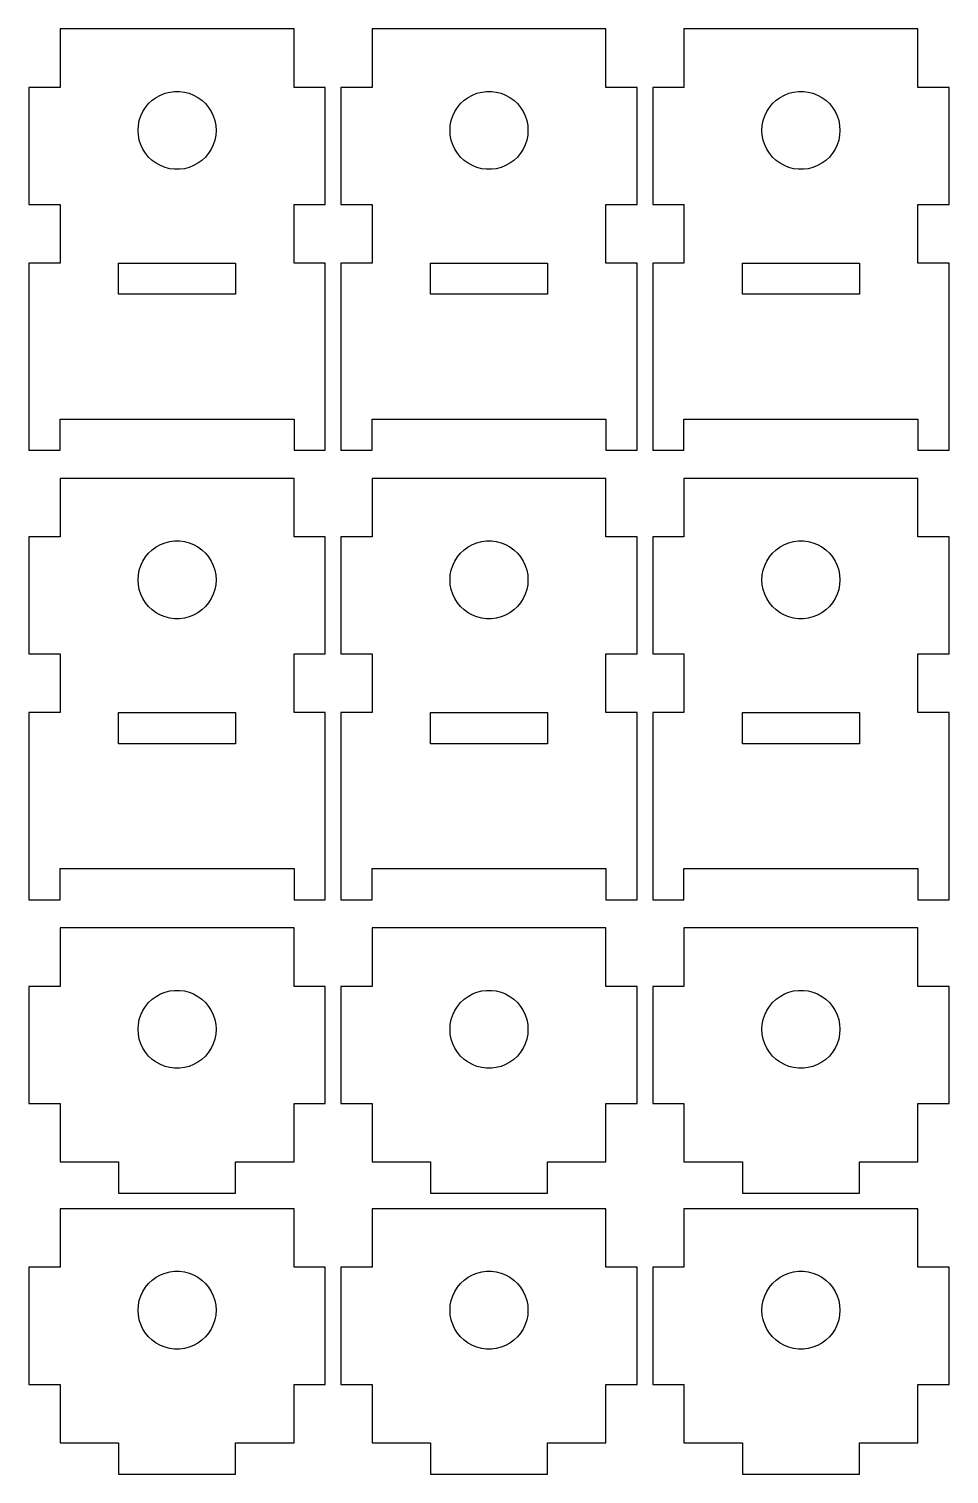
# Model space of a CAD drawing. Header units: metres. Extents: x -19 to 219, y -19 to 382.
# Drawn here: x -19 to 99, y 197 to 382.2 of the extents above; entities that cross this region are included whole.
import ezdxf

# ---------------------------------------------------------------- set-up
doc = ezdxf.new("R2010")
doc.units = ezdxf.units.M

msp = doc.modelspace()

# ---------------------------------------------------------------- linework, layer by layer
for p, q in [((15, 382.2), (-15, 382.2)), ((-15, 382.2), (-15, 374.7)), ((15, 374.7), (15, 382.2)), ((55, 382.2), (25, 382.2)), ((25, 382.2), (25, 374.7)), ((55, 374.7), (55, 382.2)), ((95, 382.2), (65, 382.2)), ((65, 382.2), (65, 374.7)), ((95, 374.7), (95, 382.2)), ((-15, 374.7), (-19, 374.7)), ((-19, 374.7), (-19, 359.7)), ((-1.54507, 373.955), (-0.9369, 374.111)), ((-0.9369, 374.111), (-0.31395, 374.19)), ((-0.31395, 374.19), (0.31395, 374.19)), ((0.31395, 374.19), (0.9369, 374.111)), ((0.9369, 374.111), (1.54507, 373.955)), ((19, 374.7), (15, 374.7)), ((19, 359.7), (19, 374.7)), ((25, 374.7), (21, 374.7)), ((21, 374.7), (21, 359.7)), ((38.4549, 373.955), (39.0631, 374.111)), ((39.0631, 374.111), (39.6861, 374.19)), ((39.6861, 374.19), (40.3139, 374.19)), ((40.3139, 374.19), (40.9369, 374.111)), ((40.9369, 374.111), (41.5451, 373.955)), ((59, 374.7), (55, 374.7)), ((59, 359.7), (59, 374.7)), ((65, 374.7), (61, 374.7)), ((61, 374.7), (61, 359.7)), ((78.4549, 373.955), (79.0631, 374.111)), ((79.0631, 374.111), (79.6861, 374.19)), ((79.6861, 374.19), (80.3139, 374.19)), ((80.3139, 374.19), (80.9369, 374.111)), ((80.9369, 374.111), (81.5451, 373.955)), ((99, 374.7), (95, 374.7)), ((99, 359.7), (99, 374.7)), ((-4.04507, 372.139), (-3.64484, 372.623)), ((-3.64484, 372.623), (-3.18712, 373.053)), ((-3.18712, 373.053), (-2.67912, 373.422)), ((-2.67912, 373.422), (-2.12889, 373.724)), ((-2.12889, 373.724), (-1.54507, 373.955)), ((1.54507, 373.955), (2.12889, 373.724)), ((2.12889, 373.724), (2.67912, 373.422)), ((2.67912, 373.422), (3.18712, 373.053)), ((3.18712, 373.053), (3.64484, 372.623)), ((3.64484, 372.623), (4.04507, 372.139)), ((35.9549, 372.139), (36.3552, 372.623)), ((36.3552, 372.623), (36.8129, 373.053)), ((36.8129, 373.053), (37.3209, 373.422)), ((37.3209, 373.422), (37.8711, 373.724)), ((37.8711, 373.724), (38.4549, 373.955)), ((41.5451, 373.955), (42.1289, 373.724)), ((42.1289, 373.724), (42.6791, 373.422)), ((42.6791, 373.422), (43.1871, 373.053)), ((43.1871, 373.053), (43.6448, 372.623)), ((43.6448, 372.623), (44.0451, 372.139)), ((75.9549, 372.139), (76.3552, 372.623)), ((76.3552, 372.623), (76.8129, 373.053)), ((76.8129, 373.053), (77.3209, 373.422)), ((77.3209, 373.422), (77.8711, 373.724)), ((77.8711, 373.724), (78.4549, 373.955)), ((81.5451, 373.955), (82.1289, 373.724)), ((82.1289, 373.724), (82.6791, 373.422)), ((82.6791, 373.422), (83.1871, 373.053)), ((83.1871, 373.053), (83.6448, 372.623)), ((83.6448, 372.623), (84.0451, 372.139)), ((-4.96057, 369.827), (-4.84291, 370.443)), ((-4.84291, 370.443), (-4.64888, 371.041)), ((-4.64888, 371.041), (-4.38153, 371.609)), ((-4.38153, 371.609), (-4.04507, 372.139)), ((4.04507, 372.139), (4.38153, 371.609)), ((4.38153, 371.609), (4.64888, 371.041)), ((4.64888, 371.041), (4.84291, 370.443)), ((4.84291, 370.443), (4.96057, 369.827)), ((35.0394, 369.827), (35.1571, 370.443)), ((35.1571, 370.443), (35.3511, 371.041)), ((35.3511, 371.041), (35.6185, 371.609)), ((35.6185, 371.609), (35.9549, 372.139)), ((44.0451, 372.139), (44.3815, 371.609)), ((44.3815, 371.609), (44.6489, 371.041)), ((44.6489, 371.041), (44.8429, 370.443)), ((44.8429, 370.443), (44.9606, 369.827)), ((75.0394, 369.827), (75.1571, 370.443)), ((75.1571, 370.443), (75.3511, 371.041)), ((75.3511, 371.041), (75.6185, 371.609)), ((75.6185, 371.609), (75.9549, 372.139)), ((84.0451, 372.139), (84.3815, 371.609)), ((84.3815, 371.609), (84.6489, 371.041)), ((84.6489, 371.041), (84.8429, 370.443)), ((84.8429, 370.443), (84.9606, 369.827)), ((-5, 369.2), (-4.96057, 369.827)), ((-4.96057, 368.573), (-5, 369.2)), ((-4.84291, 367.957), (-4.96057, 368.573)), ((4.96057, 368.573), (4.84291, 367.957)), ((4.96057, 369.827), (5, 369.2)), ((5, 369.2), (4.96057, 368.573)), ((35, 369.2), (35.0394, 369.827)), ((35.0394, 368.573), (35, 369.2)), ((35.1571, 367.957), (35.0394, 368.573)), ((44.9606, 368.573), (44.8429, 367.957)), ((44.9606, 369.827), (45, 369.2)), ((45, 369.2), (44.9606, 368.573)), ((75, 369.2), (75.0394, 369.827)), ((75.0394, 368.573), (75, 369.2)), ((75.1571, 367.957), (75.0394, 368.573)), ((84.9606, 368.573), (84.8429, 367.957)), ((84.9606, 369.827), (85, 369.2)), ((85, 369.2), (84.9606, 368.573)), ((-4.64888, 367.359), (-4.84291, 367.957)), ((-4.38153, 366.791), (-4.64888, 367.359)), ((-4.04507, 366.261), (-4.38153, 366.791)), ((4.38153, 366.791), (4.04507, 366.261)), ((4.64888, 367.359), (4.38153, 366.791)), ((4.84291, 367.957), (4.64888, 367.359)), ((35.3511, 367.359), (35.1571, 367.957)), ((35.6185, 366.791), (35.3511, 367.359)), ((35.9549, 366.261), (35.6185, 366.791)), ((44.3815, 366.791), (44.0451, 366.261)), ((44.6489, 367.359), (44.3815, 366.791)), ((44.8429, 367.957), (44.6489, 367.359)), ((75.3511, 367.359), (75.1571, 367.957)), ((75.6185, 366.791), (75.3511, 367.359)), ((75.9549, 366.261), (75.6185, 366.791)), ((84.3815, 366.791), (84.0451, 366.261)), ((84.6489, 367.359), (84.3815, 366.791)), ((84.8429, 367.957), (84.6489, 367.359)), ((-3.64484, 365.777), (-4.04507, 366.261)), ((-3.18712, 365.347), (-3.64484, 365.777)), ((-2.67912, 364.978), (-3.18712, 365.347)), ((-2.12889, 364.676), (-2.67912, 364.978)), ((2.67912, 364.978), (2.12889, 364.676)), ((3.18712, 365.347), (2.67912, 364.978)), ((3.64484, 365.777), (3.18712, 365.347)), ((4.04507, 366.261), (3.64484, 365.777)), ((36.3552, 365.777), (35.9549, 366.261)), ((36.8129, 365.347), (36.3552, 365.777)), ((37.3209, 364.978), (36.8129, 365.347)), ((37.8711, 364.676), (37.3209, 364.978)), ((42.6791, 364.978), (42.1289, 364.676)), ((43.1871, 365.347), (42.6791, 364.978)), ((43.6448, 365.777), (43.1871, 365.347)), ((44.0451, 366.261), (43.6448, 365.777)), ((76.3552, 365.777), (75.9549, 366.261)), ((76.8129, 365.347), (76.3552, 365.777)), ((77.3209, 364.978), (76.8129, 365.347)), ((77.8711, 364.676), (77.3209, 364.978)), ((82.6791, 364.978), (82.1289, 364.676)), ((83.1871, 365.347), (82.6791, 364.978)), ((83.6448, 365.777), (83.1871, 365.347)), ((84.0451, 366.261), (83.6448, 365.777)), ((-1.54507, 364.445), (-2.12889, 364.676)), ((-0.9369, 364.289), (-1.54507, 364.445)), ((-0.31395, 364.21), (-0.9369, 364.289)), ((0.31395, 364.21), (-0.31395, 364.21)), ((0.9369, 364.289), (0.31395, 364.21)), ((1.54507, 364.445), (0.9369, 364.289)), ((2.12889, 364.676), (1.54507, 364.445)), ((38.4549, 364.445), (37.8711, 364.676)), ((39.0631, 364.289), (38.4549, 364.445)), ((39.6861, 364.21), (39.0631, 364.289)), ((40.3139, 364.21), (39.6861, 364.21)), ((40.9369, 364.289), (40.3139, 364.21)), ((41.5451, 364.445), (40.9369, 364.289)), ((42.1289, 364.676), (41.5451, 364.445)), ((78.4549, 364.445), (77.8711, 364.676)), ((79.0631, 364.289), (78.4549, 364.445)), ((79.6861, 364.21), (79.0631, 364.289)), ((80.3139, 364.21), (79.6861, 364.21)), ((80.9369, 364.289), (80.3139, 364.21)), ((81.5451, 364.445), (80.9369, 364.289)), ((82.1289, 364.676), (81.5451, 364.445)), ((-19, 359.7), (-15, 359.7)), ((-15, 359.7), (-15, 352.2)), ((15, 352.2), (15, 359.7)), ((15, 359.7), (19, 359.7)), ((21, 359.7), (25, 359.7)), ((25, 359.7), (25, 352.2)), ((55, 352.2), (55, 359.7)), ((55, 359.7), (59, 359.7)), ((61, 359.7), (65, 359.7)), ((65, 359.7), (65, 352.2)), ((95, 352.2), (95, 359.7)), ((95, 359.7), (99, 359.7)), ((-15, 352.2), (-19, 352.2)), ((-19, 352.2), (-19, 328.2)), ((-7.5, 348.2), (-7.5, 352.2)), ((-7.5, 352.2), (7.5, 352.2)), ((7.5, 352.2), (7.5, 348.2)), ((19, 352.2), (15, 352.2)), ((19, 328.2), (19, 352.2)), ((25, 352.2), (21, 352.2)), ((21, 352.2), (21, 328.2)), ((32.5, 348.2), (32.5, 352.2)), ((32.5, 352.2), (47.5, 352.2)), ((47.5, 352.2), (47.5, 348.2)), ((59, 352.2), (55, 352.2)), ((59, 328.2), (59, 352.2)), ((65, 352.2), (61, 352.2)), ((61, 352.2), (61, 328.2)), ((72.5, 348.2), (72.5, 352.2)), ((72.5, 352.2), (87.5, 352.2)), ((87.5, 352.2), (87.5, 348.2)), ((99, 352.2), (95, 352.2)), ((99, 328.2), (99, 352.2)), ((7.5, 348.2), (-7.5, 348.2)), ((47.5, 348.2), (32.5, 348.2)), ((87.5, 348.2), (72.5, 348.2)), ((-15, 332.2), (15, 332.2)), ((-15, 328.2), (-15, 332.2)), ((15, 332.2), (15, 328.2)), ((25, 332.2), (55, 332.2)), ((25, 328.2), (25, 332.2)), ((55, 332.2), (55, 328.2)), ((65, 332.2), (95, 332.2)), ((65, 328.2), (65, 332.2)), ((95, 332.2), (95, 328.2)), ((-19, 328.2), (-15, 328.2)), ((15, 328.2), (19, 328.2)), ((21, 328.2), (25, 328.2)), ((55, 328.2), (59, 328.2)), ((61, 328.2), (65, 328.2)), ((95, 328.2), (99, 328.2)), ((15, 324.6), (-15, 324.6)), ((-15, 324.6), (-15, 317.1)), ((15, 317.1), (15, 324.6)), ((55, 324.6), (25, 324.6)), ((25, 324.6), (25, 317.1)), ((55, 317.1), (55, 324.6)), ((95, 324.6), (65, 324.6)), ((65, 324.6), (65, 317.1)), ((95, 317.1), (95, 324.6)), ((-15, 317.1), (-19, 317.1)), ((-19, 317.1), (-19, 302.1)), ((19, 317.1), (15, 317.1)), ((19, 302.1), (19, 317.1)), ((25, 317.1), (21, 317.1)), ((21, 317.1), (21, 302.1)), ((59, 317.1), (55, 317.1)), ((59, 302.1), (59, 317.1)), ((65, 317.1), (61, 317.1)), ((61, 317.1), (61, 302.1)), ((99, 317.1), (95, 317.1)), ((99, 302.1), (99, 317.1)), ((-4.04507, 314.539), (-3.64484, 315.023)), ((-3.64484, 315.023), (-3.18712, 315.453)), ((-3.18712, 315.453), (-2.67912, 315.822)), ((-2.67912, 315.822), (-2.12889, 316.124)), ((-2.12889, 316.124), (-1.54507, 316.355)), ((-1.54507, 316.355), (-0.9369, 316.511)), ((-0.9369, 316.511), (-0.31395, 316.59)), ((-0.31395, 316.59), (0.31395, 316.59)), ((0.31395, 316.59), (0.9369, 316.511)), ((0.9369, 316.511), (1.54507, 316.355)), ((1.54507, 316.355), (2.12889, 316.124)), ((2.12889, 316.124), (2.67912, 315.822)), ((2.67912, 315.822), (3.18712, 315.453)), ((3.18712, 315.453), (3.64484, 315.023)), ((3.64484, 315.023), (4.04507, 314.539)), ((35.9549, 314.539), (36.3552, 315.023)), ((36.3552, 315.023), (36.8129, 315.453)), ((36.8129, 315.453), (37.3209, 315.822)), ((37.3209, 315.822), (37.8711, 316.124)), ((37.8711, 316.124), (38.4549, 316.355)), ((38.4549, 316.355), (39.0631, 316.511)), ((39.0631, 316.511), (39.6861, 316.59)), ((39.6861, 316.59), (40.3139, 316.59)), ((40.3139, 316.59), (40.9369, 316.511)), ((40.9369, 316.511), (41.5451, 316.355)), ((41.5451, 316.355), (42.1289, 316.124)), ((42.1289, 316.124), (42.6791, 315.822)), ((42.6791, 315.822), (43.1871, 315.453)), ((43.1871, 315.453), (43.6448, 315.023)), ((43.6448, 315.023), (44.0451, 314.539)), ((75.9549, 314.539), (76.3552, 315.023)), ((76.3552, 315.023), (76.8129, 315.453)), ((76.8129, 315.453), (77.3209, 315.822)), ((77.3209, 315.822), (77.8711, 316.124)), ((77.8711, 316.124), (78.4549, 316.355)), ((78.4549, 316.355), (79.0631, 316.511)), ((79.0631, 316.511), (79.6861, 316.59)), ((79.6861, 316.59), (80.3139, 316.59)), ((80.3139, 316.59), (80.9369, 316.511)), ((80.9369, 316.511), (81.5451, 316.355)), ((81.5451, 316.355), (82.1289, 316.124)), ((82.1289, 316.124), (82.6791, 315.822)), ((82.6791, 315.822), (83.1871, 315.453)), ((83.1871, 315.453), (83.6448, 315.023)), ((83.6448, 315.023), (84.0451, 314.539)), ((-4.84291, 312.843), (-4.64888, 313.441)), ((-4.64888, 313.441), (-4.38153, 314.009)), ((-4.38153, 314.009), (-4.04507, 314.539)), ((4.04507, 314.539), (4.38153, 314.009)), ((4.38153, 314.009), (4.64888, 313.441)), ((4.64888, 313.441), (4.84291, 312.843)), ((35.1571, 312.843), (35.3511, 313.441)), ((35.3511, 313.441), (35.6185, 314.009)), ((35.6185, 314.009), (35.9549, 314.539)), ((44.0451, 314.539), (44.3815, 314.009)), ((44.3815, 314.009), (44.6489, 313.441)), ((44.6489, 313.441), (44.8429, 312.843)), ((75.1571, 312.843), (75.3511, 313.441)), ((75.3511, 313.441), (75.6185, 314.009)), ((75.6185, 314.009), (75.9549, 314.539)), ((84.0451, 314.539), (84.3815, 314.009)), ((84.3815, 314.009), (84.6489, 313.441)), ((84.6489, 313.441), (84.8429, 312.843)), ((-5, 311.6), (-4.96057, 312.227)), ((-4.96057, 310.973), (-5, 311.6)), ((-4.96057, 312.227), (-4.84291, 312.843)), ((4.84291, 312.843), (4.96057, 312.227)), ((4.96057, 312.227), (5, 311.6)), ((5, 311.6), (4.96057, 310.973)), ((35, 311.6), (35.0394, 312.227)), ((35.0394, 310.973), (35, 311.6)), ((35.0394, 312.227), (35.1571, 312.843)), ((44.8429, 312.843), (44.9606, 312.227)), ((44.9606, 312.227), (45, 311.6)), ((45, 311.6), (44.9606, 310.973)), ((75, 311.6), (75.0394, 312.227)), ((75.0394, 310.973), (75, 311.6)), ((75.0394, 312.227), (75.1571, 312.843)), ((84.8429, 312.843), (84.9606, 312.227)), ((84.9606, 312.227), (85, 311.6)), ((85, 311.6), (84.9606, 310.973)), ((-4.84291, 310.357), (-4.96057, 310.973)), ((-4.64888, 309.759), (-4.84291, 310.357)), ((-4.38153, 309.191), (-4.64888, 309.759)), ((4.64888, 309.759), (4.38153, 309.191)), ((4.84291, 310.357), (4.64888, 309.759)), ((4.96057, 310.973), (4.84291, 310.357)), ((35.1571, 310.357), (35.0394, 310.973)), ((35.3511, 309.759), (35.1571, 310.357)), ((35.6185, 309.191), (35.3511, 309.759)), ((44.6489, 309.759), (44.3815, 309.191)), ((44.8429, 310.357), (44.6489, 309.759)), ((44.9606, 310.973), (44.8429, 310.357)), ((75.1571, 310.357), (75.0394, 310.973)), ((75.3511, 309.759), (75.1571, 310.357)), ((75.6185, 309.191), (75.3511, 309.759)), ((84.6489, 309.759), (84.3815, 309.191)), ((84.8429, 310.357), (84.6489, 309.759)), ((84.9606, 310.973), (84.8429, 310.357)), ((-4.04507, 308.661), (-4.38153, 309.191)), ((-3.64484, 308.177), (-4.04507, 308.661)), ((-3.18712, 307.747), (-3.64484, 308.177)), ((-2.67912, 307.378), (-3.18712, 307.747)), ((3.18712, 307.747), (2.67912, 307.378)), ((3.64484, 308.177), (3.18712, 307.747)), ((4.04507, 308.661), (3.64484, 308.177)), ((4.38153, 309.191), (4.04507, 308.661)), ((35.9549, 308.661), (35.6185, 309.191)), ((36.3552, 308.177), (35.9549, 308.661)), ((36.8129, 307.747), (36.3552, 308.177)), ((37.3209, 307.378), (36.8129, 307.747)), ((43.1871, 307.747), (42.6791, 307.378)), ((43.6448, 308.177), (43.1871, 307.747)), ((44.0451, 308.661), (43.6448, 308.177)), ((44.3815, 309.191), (44.0451, 308.661)), ((75.9549, 308.661), (75.6185, 309.191)), ((76.3552, 308.177), (75.9549, 308.661)), ((76.8129, 307.747), (76.3552, 308.177)), ((77.3209, 307.378), (76.8129, 307.747)), ((83.1871, 307.747), (82.6791, 307.378)), ((83.6448, 308.177), (83.1871, 307.747)), ((84.0451, 308.661), (83.6448, 308.177)), ((84.3815, 309.191), (84.0451, 308.661)), ((-2.12889, 307.076), (-2.67912, 307.378)), ((-1.54507, 306.845), (-2.12889, 307.076)), ((-0.9369, 306.689), (-1.54507, 306.845)), ((-0.31395, 306.61), (-0.9369, 306.689)), ((0.31395, 306.61), (-0.31395, 306.61)), ((0.9369, 306.689), (0.31395, 306.61)), ((1.54507, 306.845), (0.9369, 306.689)), ((2.12889, 307.076), (1.54507, 306.845)), ((2.67912, 307.378), (2.12889, 307.076)), ((37.8711, 307.076), (37.3209, 307.378)), ((38.4549, 306.845), (37.8711, 307.076)), ((39.0631, 306.689), (38.4549, 306.845)), ((39.6861, 306.61), (39.0631, 306.689)), ((40.3139, 306.61), (39.6861, 306.61)), ((40.9369, 306.689), (40.3139, 306.61)), ((41.5451, 306.845), (40.9369, 306.689)), ((42.1289, 307.076), (41.5451, 306.845)), ((42.6791, 307.378), (42.1289, 307.076)), ((77.8711, 307.076), (77.3209, 307.378)), ((78.4549, 306.845), (77.8711, 307.076)), ((79.0631, 306.689), (78.4549, 306.845)), ((79.6861, 306.61), (79.0631, 306.689)), ((80.3139, 306.61), (79.6861, 306.61)), ((80.9369, 306.689), (80.3139, 306.61)), ((81.5451, 306.845), (80.9369, 306.689)), ((82.1289, 307.076), (81.5451, 306.845)), ((82.6791, 307.378), (82.1289, 307.076)), ((-19, 302.1), (-15, 302.1)), ((-15, 302.1), (-15, 294.6)), ((15, 294.6), (15, 302.1)), ((15, 302.1), (19, 302.1)), ((21, 302.1), (25, 302.1)), ((25, 302.1), (25, 294.6)), ((55, 294.6), (55, 302.1)), ((55, 302.1), (59, 302.1)), ((61, 302.1), (65, 302.1)), ((65, 302.1), (65, 294.6)), ((95, 294.6), (95, 302.1)), ((95, 302.1), (99, 302.1)), ((-15, 294.6), (-19, 294.6)), ((-19, 294.6), (-19, 270.6)), ((-7.5, 290.6), (-7.5, 294.6)), ((-7.5, 294.6), (7.5, 294.6)), ((7.5, 294.6), (7.5, 290.6)), ((19, 294.6), (15, 294.6)), ((19, 270.6), (19, 294.6)), ((25, 294.6), (21, 294.6)), ((21, 294.6), (21, 270.6)), ((32.5, 290.6), (32.5, 294.6)), ((32.5, 294.6), (47.5, 294.6)), ((47.5, 294.6), (47.5, 290.6)), ((59, 294.6), (55, 294.6)), ((59, 270.6), (59, 294.6)), ((65, 294.6), (61, 294.6)), ((61, 294.6), (61, 270.6)), ((72.5, 290.6), (72.5, 294.6)), ((72.5, 294.6), (87.5, 294.6)), ((87.5, 294.6), (87.5, 290.6)), ((99, 294.6), (95, 294.6)), ((99, 270.6), (99, 294.6)), ((7.5, 290.6), (-7.5, 290.6)), ((47.5, 290.6), (32.5, 290.6)), ((87.5, 290.6), (72.5, 290.6)), ((-15, 274.6), (15, 274.6)), ((-15, 270.6), (-15, 274.6)), ((15, 274.6), (15, 270.6)), ((25, 274.6), (55, 274.6)), ((25, 270.6), (25, 274.6)), ((55, 274.6), (55, 270.6)), ((65, 274.6), (95, 274.6)), ((65, 270.6), (65, 274.6)), ((95, 274.6), (95, 270.6)), ((-19, 270.6), (-15, 270.6)), ((15, 270.6), (19, 270.6)), ((21, 270.6), (25, 270.6)), ((55, 270.6), (59, 270.6)), ((61, 270.6), (65, 270.6)), ((95, 270.6), (99, 270.6)), ((15, 267), (-15, 267)), ((-15, 267), (-15, 259.5)), ((15, 259.5), (15, 267)), ((55, 267), (25, 267)), ((25, 267), (25, 259.5)), ((55, 259.5), (55, 267)), ((95, 267), (65, 267)), ((65, 267), (65, 259.5)), ((95, 259.5), (95, 267)), ((-15, 259.5), (-19, 259.5)), ((-19, 259.5), (-19, 244.5)), ((19, 259.5), (15, 259.5)), ((19, 244.5), (19, 259.5)), ((25, 259.5), (21, 259.5)), ((21, 259.5), (21, 244.5)), ((59, 259.5), (55, 259.5)), ((59, 244.5), (59, 259.5)), ((65, 259.5), (61, 259.5)), ((61, 259.5), (61, 244.5)), ((99, 259.5), (95, 259.5)), ((99, 244.5), (99, 259.5)), ((-3.64484, 257.423), (-3.18712, 257.853)), ((-3.18712, 257.853), (-2.67912, 258.222)), ((-2.67912, 258.222), (-2.12889, 258.524)), ((-2.12889, 258.524), (-1.54507, 258.755)), ((-1.54507, 258.755), (-0.9369, 258.911)), ((-0.9369, 258.911), (-0.31395, 258.99)), ((-0.31395, 258.99), (0.31395, 258.99)), ((0.31395, 258.99), (0.9369, 258.911)), ((0.9369, 258.911), (1.54507, 258.755)), ((1.54507, 258.755), (2.12889, 258.524)), ((2.12889, 258.524), (2.67912, 258.222)), ((2.67912, 258.222), (3.18712, 257.853)), ((3.18712, 257.853), (3.64484, 257.423)), ((36.3552, 257.423), (36.8129, 257.853)), ((36.8129, 257.853), (37.3209, 258.222)), ((37.3209, 258.222), (37.8711, 258.524)), ((37.8711, 258.524), (38.4549, 258.755)), ((38.4549, 258.755), (39.0631, 258.911)), ((39.0631, 258.911), (39.6861, 258.99)), ((39.6861, 258.99), (40.3139, 258.99)), ((40.3139, 258.99), (40.9369, 258.911)), ((40.9369, 258.911), (41.5451, 258.755)), ((41.5451, 258.755), (42.1289, 258.524)), ((42.1289, 258.524), (42.6791, 258.222)), ((42.6791, 258.222), (43.1871, 257.853)), ((43.1871, 257.853), (43.6448, 257.423)), ((76.3552, 257.423), (76.8129, 257.853)), ((76.8129, 257.853), (77.3209, 258.222)), ((77.3209, 258.222), (77.8711, 258.524)), ((77.8711, 258.524), (78.4549, 258.755)), ((78.4549, 258.755), (79.0631, 258.911)), ((79.0631, 258.911), (79.6861, 258.99)), ((79.6861, 258.99), (80.3139, 258.99)), ((80.3139, 258.99), (80.9369, 258.911)), ((80.9369, 258.911), (81.5451, 258.755)), ((81.5451, 258.755), (82.1289, 258.524)), ((82.1289, 258.524), (82.6791, 258.222)), ((82.6791, 258.222), (83.1871, 257.853)), ((83.1871, 257.853), (83.6448, 257.423)), ((-4.84291, 255.243), (-4.64888, 255.841)), ((-4.64888, 255.841), (-4.38153, 256.409)), ((-4.38153, 256.409), (-4.04507, 256.939)), ((-4.04507, 256.939), (-3.64484, 257.423)), ((3.64484, 257.423), (4.04507, 256.939)), ((4.04507, 256.939), (4.38153, 256.409)), ((4.38153, 256.409), (4.64888, 255.841)), ((4.64888, 255.841), (4.84291, 255.243)), ((35.1571, 255.243), (35.3511, 255.841)), ((35.3511, 255.841), (35.6185, 256.409)), ((35.6185, 256.409), (35.9549, 256.939)), ((35.9549, 256.939), (36.3552, 257.423)), ((43.6448, 257.423), (44.0451, 256.939)), ((44.0451, 256.939), (44.3815, 256.409)), ((44.3815, 256.409), (44.6489, 255.841)), ((44.6489, 255.841), (44.8429, 255.243)), ((75.1571, 255.243), (75.3511, 255.841)), ((75.3511, 255.841), (75.6185, 256.409)), ((75.6185, 256.409), (75.9549, 256.939)), ((75.9549, 256.939), (76.3552, 257.423)), ((83.6448, 257.423), (84.0451, 256.939)), ((84.0451, 256.939), (84.3815, 256.409)), ((84.3815, 256.409), (84.6489, 255.841)), ((84.6489, 255.841), (84.8429, 255.243)), ((-5, 254), (-4.96057, 254.627)), ((-4.96057, 253.373), (-5, 254)), ((-4.96057, 254.627), (-4.84291, 255.243)), ((4.84291, 255.243), (4.96057, 254.627)), ((4.96057, 254.627), (5, 254)), ((5, 254), (4.96057, 253.373)), ((35, 254), (35.0394, 254.627)), ((35.0394, 253.373), (35, 254)), ((35.0394, 254.627), (35.1571, 255.243)), ((44.8429, 255.243), (44.9606, 254.627)), ((44.9606, 254.627), (45, 254)), ((45, 254), (44.9606, 253.373)), ((75, 254), (75.0394, 254.627)), ((75.0394, 253.373), (75, 254)), ((75.0394, 254.627), (75.1571, 255.243)), ((84.8429, 255.243), (84.9606, 254.627)), ((84.9606, 254.627), (85, 254)), ((85, 254), (84.9606, 253.373)), ((-4.84291, 252.757), (-4.96057, 253.373)), ((-4.64888, 252.159), (-4.84291, 252.757)), ((-4.38153, 251.591), (-4.64888, 252.159)), ((4.64888, 252.159), (4.38153, 251.591)), ((4.84291, 252.757), (4.64888, 252.159)), ((4.96057, 253.373), (4.84291, 252.757)), ((35.1571, 252.757), (35.0394, 253.373)), ((35.3511, 252.159), (35.1571, 252.757)), ((35.6185, 251.591), (35.3511, 252.159)), ((44.6489, 252.159), (44.3815, 251.591)), ((44.8429, 252.757), (44.6489, 252.159)), ((44.9606, 253.373), (44.8429, 252.757)), ((75.1571, 252.757), (75.0394, 253.373)), ((75.3511, 252.159), (75.1571, 252.757)), ((75.6185, 251.591), (75.3511, 252.159)), ((84.6489, 252.159), (84.3815, 251.591)), ((84.8429, 252.757), (84.6489, 252.159)), ((84.9606, 253.373), (84.8429, 252.757)), ((-4.04507, 251.061), (-4.38153, 251.591)), ((-3.64484, 250.577), (-4.04507, 251.061)), ((-3.18712, 250.147), (-3.64484, 250.577)), ((-2.67912, 249.778), (-3.18712, 250.147)), ((3.18712, 250.147), (2.67912, 249.778)), ((3.64484, 250.577), (3.18712, 250.147)), ((4.04507, 251.061), (3.64484, 250.577)), ((4.38153, 251.591), (4.04507, 251.061)), ((35.9549, 251.061), (35.6185, 251.591)), ((36.3552, 250.577), (35.9549, 251.061)), ((36.8129, 250.147), (36.3552, 250.577)), ((37.3209, 249.778), (36.8129, 250.147)), ((43.1871, 250.147), (42.6791, 249.778)), ((43.6448, 250.577), (43.1871, 250.147)), ((44.0451, 251.061), (43.6448, 250.577)), ((44.3815, 251.591), (44.0451, 251.061)), ((75.9549, 251.061), (75.6185, 251.591)), ((76.3552, 250.577), (75.9549, 251.061)), ((76.8129, 250.147), (76.3552, 250.577)), ((77.3209, 249.778), (76.8129, 250.147)), ((83.1871, 250.147), (82.6791, 249.778)), ((83.6448, 250.577), (83.1871, 250.147)), ((84.0451, 251.061), (83.6448, 250.577)), ((84.3815, 251.591), (84.0451, 251.061)), ((-2.12889, 249.476), (-2.67912, 249.778)), ((-1.54507, 249.245), (-2.12889, 249.476)), ((-0.9369, 249.089), (-1.54507, 249.245)), ((-0.31395, 249.01), (-0.9369, 249.089)), ((0.31395, 249.01), (-0.31395, 249.01)), ((0.9369, 249.089), (0.31395, 249.01)), ((1.54507, 249.245), (0.9369, 249.089)), ((2.12889, 249.476), (1.54507, 249.245)), ((2.67912, 249.778), (2.12889, 249.476)), ((37.8711, 249.476), (37.3209, 249.778)), ((38.4549, 249.245), (37.8711, 249.476)), ((39.0631, 249.089), (38.4549, 249.245)), ((39.6861, 249.01), (39.0631, 249.089)), ((40.3139, 249.01), (39.6861, 249.01)), ((40.9369, 249.089), (40.3139, 249.01)), ((41.5451, 249.245), (40.9369, 249.089)), ((42.1289, 249.476), (41.5451, 249.245)), ((42.6791, 249.778), (42.1289, 249.476)), ((77.8711, 249.476), (77.3209, 249.778)), ((78.4549, 249.245), (77.8711, 249.476)), ((79.0631, 249.089), (78.4549, 249.245)), ((79.6861, 249.01), (79.0631, 249.089)), ((80.3139, 249.01), (79.6861, 249.01)), ((80.9369, 249.089), (80.3139, 249.01)), ((81.5451, 249.245), (80.9369, 249.089)), ((82.1289, 249.476), (81.5451, 249.245)), ((82.6791, 249.778), (82.1289, 249.476)), ((-19, 244.5), (-15, 244.5)), ((-15, 244.5), (-15, 237)), ((15, 237), (15, 244.5)), ((15, 244.5), (19, 244.5)), ((21, 244.5), (25, 244.5)), ((25, 244.5), (25, 237)), ((55, 237), (55, 244.5)), ((55, 244.5), (59, 244.5)), ((61, 244.5), (65, 244.5)), ((65, 244.5), (65, 237)), ((95, 237), (95, 244.5)), ((95, 244.5), (99, 244.5)), ((-15, 237), (-7.5, 237)), ((-7.5, 237), (-7.5, 233)), ((7.5, 237), (15, 237)), ((7.5, 233), (7.5, 237)), ((25, 237), (32.5, 237)), ((32.5, 237), (32.5, 233)), ((47.5, 237), (55, 237)), ((47.5, 233), (47.5, 237)), ((65, 237), (72.5, 237)), ((72.5, 237), (72.5, 233)), ((87.5, 237), (95, 237)), ((87.5, 233), (87.5, 237)), ((-7.5, 233), (7.5, 233)), ((32.5, 233), (47.5, 233)), ((72.5, 233), (87.5, 233)), ((15, 231), (-15, 231)), ((-15, 231), (-15, 223.5)), ((15, 223.5), (15, 231)), ((55, 231), (25, 231)), ((25, 231), (25, 223.5)), ((55, 223.5), (55, 231)), ((95, 231), (65, 231)), ((65, 231), (65, 223.5)), ((95, 223.5), (95, 231)), ((-15, 223.5), (-19, 223.5)), ((-19, 223.5), (-19, 208.5)), ((-2.67912, 222.222), (-2.12889, 222.524)), ((-2.12889, 222.524), (-1.54507, 222.755)), ((-1.54507, 222.755), (-0.9369, 222.911)), ((-0.9369, 222.911), (-0.31395, 222.99)), ((-0.31395, 222.99), (0.31395, 222.99)), ((0.31395, 222.99), (0.9369, 222.911)), ((0.9369, 222.911), (1.54507, 222.755)), ((1.54507, 222.755), (2.12889, 222.524)), ((2.12889, 222.524), (2.67912, 222.222)), ((19, 223.5), (15, 223.5)), ((19, 208.5), (19, 223.5)), ((25, 223.5), (21, 223.5)), ((21, 223.5), (21, 208.5)), ((37.3209, 222.222), (37.8711, 222.524)), ((37.8711, 222.524), (38.4549, 222.755)), ((38.4549, 222.755), (39.0631, 222.911)), ((39.0631, 222.911), (39.6861, 222.99)), ((39.6861, 222.99), (40.3139, 222.99)), ((40.3139, 222.99), (40.9369, 222.911)), ((40.9369, 222.911), (41.5451, 222.755)), ((41.5451, 222.755), (42.1289, 222.524)), ((42.1289, 222.524), (42.6791, 222.222)), ((59, 223.5), (55, 223.5)), ((59, 208.5), (59, 223.5)), ((65, 223.5), (61, 223.5)), ((61, 223.5), (61, 208.5)), ((77.3209, 222.222), (77.8711, 222.524)), ((77.8711, 222.524), (78.4549, 222.755)), ((78.4549, 222.755), (79.0631, 222.911)), ((79.0631, 222.911), (79.6861, 222.99)), ((79.6861, 222.99), (80.3139, 222.99)), ((80.3139, 222.99), (80.9369, 222.911)), ((80.9369, 222.911), (81.5451, 222.755)), ((81.5451, 222.755), (82.1289, 222.524)), ((82.1289, 222.524), (82.6791, 222.222)), ((99, 223.5), (95, 223.5)), ((99, 208.5), (99, 223.5)), ((-4.64888, 219.841), (-4.38153, 220.409)), ((-4.38153, 220.409), (-4.04507, 220.939)), ((-4.04507, 220.939), (-3.64484, 221.423)), ((-3.64484, 221.423), (-3.18712, 221.853)), ((-3.18712, 221.853), (-2.67912, 222.222)), ((2.67912, 222.222), (3.18712, 221.853)), ((3.18712, 221.853), (3.64484, 221.423)), ((3.64484, 221.423), (4.04507, 220.939)), ((4.04507, 220.939), (4.38153, 220.409)), ((4.38153, 220.409), (4.64888, 219.841)), ((35.3511, 219.841), (35.6185, 220.409)), ((35.6185, 220.409), (35.9549, 220.939)), ((35.9549, 220.939), (36.3552, 221.423)), ((36.3552, 221.423), (36.8129, 221.853)), ((36.8129, 221.853), (37.3209, 222.222)), ((42.6791, 222.222), (43.1871, 221.853)), ((43.1871, 221.853), (43.6448, 221.423)), ((43.6448, 221.423), (44.0451, 220.939)), ((44.0451, 220.939), (44.3815, 220.409)), ((44.3815, 220.409), (44.6489, 219.841)), ((75.3511, 219.841), (75.6185, 220.409)), ((75.6185, 220.409), (75.9549, 220.939)), ((75.9549, 220.939), (76.3552, 221.423)), ((76.3552, 221.423), (76.8129, 221.853)), ((76.8129, 221.853), (77.3209, 222.222)), ((82.6791, 222.222), (83.1871, 221.853)), ((83.1871, 221.853), (83.6448, 221.423)), ((83.6448, 221.423), (84.0451, 220.939)), ((84.0451, 220.939), (84.3815, 220.409)), ((84.3815, 220.409), (84.6489, 219.841)), ((-5, 218), (-4.96057, 218.627)), ((-4.96057, 218.627), (-4.84291, 219.243)), ((-4.84291, 219.243), (-4.64888, 219.841)), ((4.64888, 219.841), (4.84291, 219.243)), ((4.84291, 219.243), (4.96057, 218.627)), ((4.96057, 218.627), (5, 218)), ((35, 218), (35.0394, 218.627)), ((35.0394, 218.627), (35.1571, 219.243)), ((35.1571, 219.243), (35.3511, 219.841)), ((44.6489, 219.841), (44.8429, 219.243)), ((44.8429, 219.243), (44.9606, 218.627)), ((44.9606, 218.627), (45, 218)), ((75, 218), (75.0394, 218.627)), ((75.0394, 218.627), (75.1571, 219.243)), ((75.1571, 219.243), (75.3511, 219.841)), ((84.6489, 219.841), (84.8429, 219.243)), ((84.8429, 219.243), (84.9606, 218.627)), ((84.9606, 218.627), (85, 218)), ((-4.96057, 217.373), (-5, 218)), ((-4.84291, 216.757), (-4.96057, 217.373)), ((-4.64888, 216.159), (-4.84291, 216.757)), ((4.84291, 216.757), (4.64888, 216.159)), ((4.96057, 217.373), (4.84291, 216.757)), ((5, 218), (4.96057, 217.373)), ((35.0394, 217.373), (35, 218)), ((35.1571, 216.757), (35.0394, 217.373)), ((35.3511, 216.159), (35.1571, 216.757)), ((44.8429, 216.757), (44.6489, 216.159)), ((44.9606, 217.373), (44.8429, 216.757)), ((45, 218), (44.9606, 217.373)), ((75.0394, 217.373), (75, 218)), ((75.1571, 216.757), (75.0394, 217.373)), ((75.3511, 216.159), (75.1571, 216.757)), ((84.8429, 216.757), (84.6489, 216.159)), ((84.9606, 217.373), (84.8429, 216.757)), ((85, 218), (84.9606, 217.373)), ((-4.38153, 215.591), (-4.64888, 216.159)), ((-4.04507, 215.061), (-4.38153, 215.591)), ((-3.64484, 214.577), (-4.04507, 215.061)), ((4.04507, 215.061), (3.64484, 214.577)), ((4.38153, 215.591), (4.04507, 215.061)), ((4.64888, 216.159), (4.38153, 215.591)), ((35.6185, 215.591), (35.3511, 216.159)), ((35.9549, 215.061), (35.6185, 215.591)), ((36.3552, 214.577), (35.9549, 215.061)), ((44.0451, 215.061), (43.6448, 214.577)), ((44.3815, 215.591), (44.0451, 215.061)), ((44.6489, 216.159), (44.3815, 215.591)), ((75.6185, 215.591), (75.3511, 216.159)), ((75.9549, 215.061), (75.6185, 215.591)), ((76.3552, 214.577), (75.9549, 215.061)), ((84.0451, 215.061), (83.6448, 214.577)), ((84.3815, 215.591), (84.0451, 215.061)), ((84.6489, 216.159), (84.3815, 215.591)), ((-3.18712, 214.147), (-3.64484, 214.577)), ((-2.67912, 213.778), (-3.18712, 214.147)), ((-2.12889, 213.476), (-2.67912, 213.778)), ((-1.54507, 213.245), (-2.12889, 213.476)), ((-0.9369, 213.089), (-1.54507, 213.245)), ((-0.31395, 213.01), (-0.9369, 213.089)), ((0.31395, 213.01), (-0.31395, 213.01)), ((0.9369, 213.089), (0.31395, 213.01)), ((1.54507, 213.245), (0.9369, 213.089)), ((2.12889, 213.476), (1.54507, 213.245)), ((2.67912, 213.778), (2.12889, 213.476)), ((3.18712, 214.147), (2.67912, 213.778)), ((3.64484, 214.577), (3.18712, 214.147)), ((36.8129, 214.147), (36.3552, 214.577)), ((37.3209, 213.778), (36.8129, 214.147)), ((37.8711, 213.476), (37.3209, 213.778)), ((38.4549, 213.245), (37.8711, 213.476)), ((39.0631, 213.089), (38.4549, 213.245)), ((39.6861, 213.01), (39.0631, 213.089)), ((40.3139, 213.01), (39.6861, 213.01)), ((40.9369, 213.089), (40.3139, 213.01)), ((41.5451, 213.245), (40.9369, 213.089)), ((42.1289, 213.476), (41.5451, 213.245)), ((42.6791, 213.778), (42.1289, 213.476)), ((43.1871, 214.147), (42.6791, 213.778)), ((43.6448, 214.577), (43.1871, 214.147)), ((76.8129, 214.147), (76.3552, 214.577)), ((77.3209, 213.778), (76.8129, 214.147)), ((77.8711, 213.476), (77.3209, 213.778)), ((78.4549, 213.245), (77.8711, 213.476)), ((79.0631, 213.089), (78.4549, 213.245)), ((79.6861, 213.01), (79.0631, 213.089)), ((80.3139, 213.01), (79.6861, 213.01)), ((80.9369, 213.089), (80.3139, 213.01)), ((81.5451, 213.245), (80.9369, 213.089)), ((82.1289, 213.476), (81.5451, 213.245)), ((82.6791, 213.778), (82.1289, 213.476)), ((83.1871, 214.147), (82.6791, 213.778)), ((83.6448, 214.577), (83.1871, 214.147)), ((-19, 208.5), (-15, 208.5)), ((-15, 208.5), (-15, 201)), ((15, 201), (15, 208.5)), ((15, 208.5), (19, 208.5)), ((21, 208.5), (25, 208.5)), ((25, 208.5), (25, 201)), ((55, 201), (55, 208.5)), ((55, 208.5), (59, 208.5)), ((61, 208.5), (65, 208.5)), ((65, 208.5), (65, 201)), ((95, 201), (95, 208.5)), ((95, 208.5), (99, 208.5)), ((-15, 201), (-7.5, 201)), ((-7.5, 201), (-7.5, 197)), ((7.5, 201), (15, 201)), ((7.5, 197), (7.5, 201)), ((25, 201), (32.5, 201)), ((32.5, 201), (32.5, 197)), ((47.5, 201), (55, 201)), ((47.5, 197), (47.5, 201)), ((65, 201), (72.5, 201)), ((72.5, 201), (72.5, 197)), ((87.5, 201), (95, 201)), ((87.5, 197), (87.5, 201)), ((-7.5, 197), (7.5, 197)), ((32.5, 197), (47.5, 197)), ((72.5, 197), (87.5, 197))]:
    msp.add_line(p, q)

doc.saveas('drawing.dxf')
